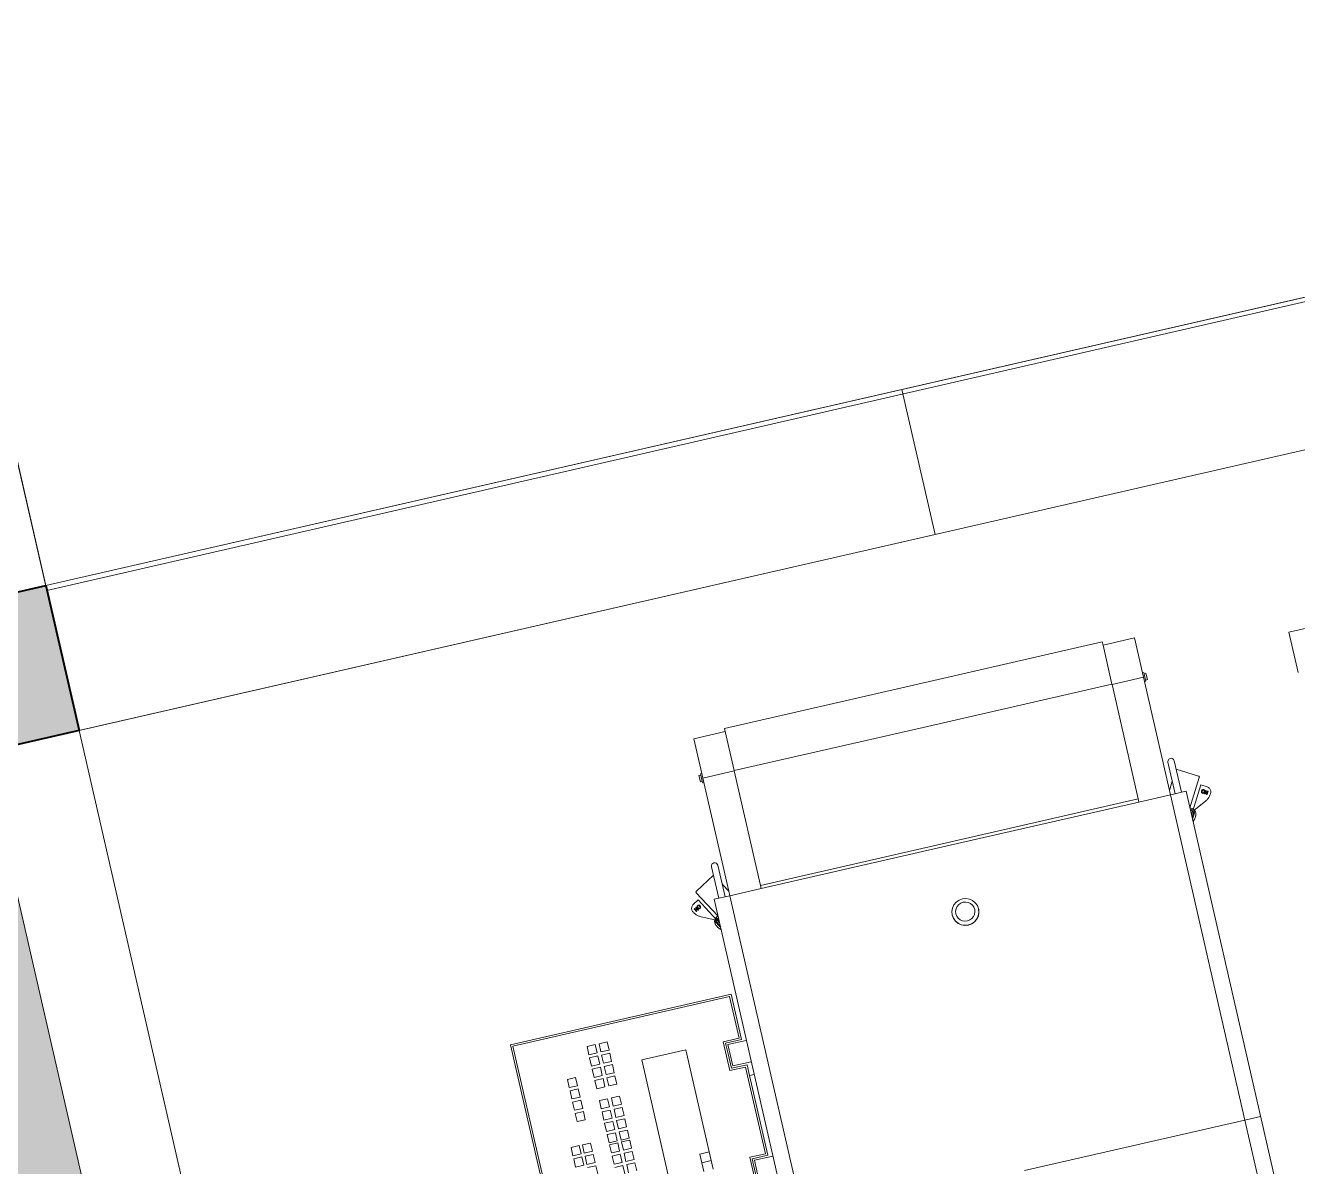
# Model space of a CAD drawing. Header units: millimetres. Extents: x 1667 to 847943, y 724 to 1832625.
# Drawn here: x 598266 to 600235, y 717415 to 719182 of the extents above; entities that cross this region are included whole.
import ezdxf

# ---------------------------------------------------------------- set-up
doc = ezdxf.new("R2010")
doc.units = ezdxf.units.MM
doc.linetypes.add('CENTER', pattern=[2, 1.25, -0.25, 0.25, -0.25])
for name, color, linetype, lineweight, true_color in [('2025_12_29_GF-SF BWP SET_MAIN BLOCK_SASANGIR RESORT$0$DECK_MOFA', 7, 'Continuous', 5, 0x5a5148), ('2026-02-28_GF-SF BWP SET_MAIN BLOCK_SASANGIR RESORT$0$2025_12_29_GF-SF BWP SET_MAIN BLOCK_SASANGIR RESORT$0$DECK_MOFA', 7, 'Continuous', 5, 0x5a5148), ('2026-02-28_GF-SF BWP SET_MAIN BLOCK_SASANGIR RESORT$0$DECK_MOFA', 7, 'Continuous', 5, 0x5a5148), ('DECK_MOFA', 7, 'Continuous', 5, 0x5a5148), ('HATCH_LIGHT_MOFA', 7, 'Continuous', 5, 0x5b5b5b), ('TREE 2_MOFA', 7, 'Continuous', 9, 0x66cc00)]:
    doc.layers.add(name, color=color, linetype=linetype, lineweight=lineweight, true_color=true_color)
for name, color, linetype, lineweight in [('2026-02-28_GF-SF BWP SET_MAIN BLOCK_SASANGIR RESORT$0$CONCRETE_MOFA', 230, 'Continuous', 30), ('2026-02-28_GF-SF BWP SET_MAIN BLOCK_SASANGIR RESORT$0$HATCH_LIGHT_MOFA', 251, 'Continuous', 5), ('BRICK WALL_MOFA', 22, 'Continuous', 20), ('CONCRETE_MOFA', 230, 'Continuous', 40), ('DIMENSION_MOFA', 66, 'CENTER', 15), ('FURNITURE_MOFA', 46, 'Continuous', 5), ('HATCH', 8, 'Continuous', 0), ('HATCH LIGHT_MOFA', 253, 'Continuous', 0)]:
    doc.layers.add(name, color=color, linetype=linetype, lineweight=lineweight)

# ---------------------------------------------------------------- blocks, each defined once
blk = doc.blocks.new('zw$B380')
at = {"layer": 'FURNITURE_MOFA'}
for p, q in [((250.6, 58.9), (251.3, 59.8)), ((251.3, 59.8), (252.1, 60.5)), ((252.1, 60.5), (253, 61.1)), ((253, 61.1), (254, 61.5)), ((254, 61.5), (255, 61.9)), ((255, 61.9), (256, 62.1)), ((256, 62.1), (257.1, 62.2)), ((257.1, 62.2), (258.2, 62.1)), ((258.2, 62.1), (259.2, 61.9)), ((259.2, 61.9), (260.3, 61.5)), ((260.3, 61.5), (261.2, 61.1)), ((261.2, 61.1), (261.9, 60.7)), ((261.9, 60.7), (262.9, 60.1)), ((262.9, 60.1), (263.8, 59.4)), ((263.8, 59.4), (264.8, 58.7)), ((230.8, 48.8), (212.7, 17.5)), ((230.8, 48.8), (231.1, 49.2)), ((231.1, 49.2), (231.5, 49.5)), ((231.5, 49.5), (231.9, 49.7)), ((231.9, 49.7), (232.4, 49.7)), ((232.4, 49.7), (232.9, 49.7)), ((232.9, 49.7), (233.4, 49.5)), ((275.8, 25), (233.4, 49.5)), ((250, 58.1), (244.9, 49.2)), ((281.2, 28.2), (244.9, 49.2)), ((250, 58.1), (250.6, 58.9)), ((252.9, 51.5), (252.8, 51)), ((252.8, 51), (252.8, 50.5)), ((252.8, 50.5), (252.9, 50)), ((253.1, 52), (252.9, 51.5)), ((252.9, 50), (253.1, 49.6)), ((253.4, 52.4), (253.1, 52)), ((253.1, 49.6), (253.4, 49.2)), ((253.8, 52.8), (253.4, 52.4)), ((253.4, 49.2), (253.9, 48.8)), ((253.5, 51.3), (253.7, 51.7)), ((253.5, 51), (253.5, 51.3)), ((253.5, 50.7), (253.5, 51)), ((253.6, 50.3), (253.5, 50.7)), ((253.8, 50), (253.6, 50.3)), ((253.7, 51.7), (253.9, 52)), ((254.2, 53), (253.8, 52.8)), ((254, 49.7), (253.8, 50)), ((253.9, 52), (254.2, 52.2)), ((253.9, 48.8), (254.4, 48.4)), ((254.4, 49.4), (254, 49.7)), ((254.7, 53.2), (254.2, 53)), ((254.2, 52.2), (254.5, 52.4)), ((254.8, 49.1), (254.4, 49.4)), ((254.4, 48.4), (255, 48.1)), ((254.5, 52.4), (254.8, 52.4)), ((255.2, 53.2), (254.7, 53.2)), ((254.8, 52.4), (255.2, 52.5)), ((255.3, 48.8), (254.8, 49.1)), ((255.2, 55.4), (254.9, 54.8)), ((254.9, 54.8), (259.7, 52)), ((255, 48.1), (255.6, 47.9)), ((259.4, 53), (255.2, 55.4)), ((255.7, 53.1), (255.2, 53.2)), ((255.2, 52.5), (255.6, 52.4)), ((255.7, 48.7), (255.3, 48.8)), ((255.6, 52.4), (256, 52.2)), ((255.6, 47.9), (256.1, 47.9)), ((256.3, 53), (255.7, 53.1)), ((256.1, 48.6), (255.7, 48.7)), ((256, 52.2), (256.5, 52)), ((256.5, 48.6), (256.1, 48.6)), ((256.1, 47.9), (256.6, 47.9)), ((256.9, 52.7), (256.3, 53)), ((256.9, 58.2), (256.5, 57.5)), ((256.5, 57.5), (259.4, 53)), ((256.5, 52), (256.9, 51.7)), ((256.9, 48.7), (256.5, 48.6)), ((256.6, 47.9), (257.1, 48)), ((261.7, 55.4), (256.9, 58.2)), ((257.4, 52.3), (256.9, 52.7)), ((256.9, 51.7), (257.3, 51.4)), ((257.2, 48.9), (256.9, 48.7)), ((257.1, 48), (257.5, 48.3)), ((257.4, 49.1), (257.2, 48.9)), ((257.3, 51.4), (257.6, 51.1)), ((257.9, 51.9), (257.4, 52.3)), ((257.6, 49.4), (257.4, 49.1)), ((257.5, 57.1), (261.4, 54.8)), ((260.2, 52.9), (257.5, 57.1)), ((257.5, 48.3), (257.9, 48.6)), ((257.6, 51.1), (257.7, 50.8)), ((257.8, 49.7), (257.6, 49.4)), ((257.7, 50.8), (257.8, 50.4)), ((257.8, 50.4), (257.9, 50.1)), ((257.9, 50.1), (257.8, 49.7)), ((258.2, 51.5), (257.9, 51.9)), ((257.9, 48.6), (258.2, 49.1)), ((258.4, 51), (258.2, 51.5)), ((258.2, 49.1), (258.4, 49.6)), ((258.5, 50.6), (258.4, 51)), ((258.4, 49.6), (258.5, 50.1)), ((258.5, 50.1), (258.5, 50.6)), ((259.7, 52), (260.2, 52.9)), ((261.4, 54.8), (261.7, 55.4)), ((264.8, 58.7), (265.7, 58)), ((265.7, 58), (266.5, 57.2)), ((266.5, 57.2), (267.3, 56.3)), ((267.3, 56.3), (268.1, 55.4)), ((268.1, 55.4), (268.8, 54.5)), ((268.8, 54.5), (269.5, 53.6)), ((269.5, 53.6), (270.1, 52.6)), ((270.1, 52.6), (270.7, 51.6)), ((270.7, 51.6), (271.3, 50.5)), ((271.3, 50.5), (280.7, 30.8)), ((275.8, 25), (277.5, 27.9)), ((277.5, 27.9), (278.4, 29.5)), ((277.5, 27.9), (282.4, 25)), ((278.4, 29.5), (286.3, 25)), ((280.7, 30.8), (281.5, 30.4)), ((281.2, 28.2), (281.3, 28.1)), ((281.3, 28.1), (281.4, 28.1)), ((281.5, 28.1), (281.4, 28.1)), ((281.4, 28.1), (286.7, 25)), ((281.5, 30.4), (282.2, 31.7)), ((281.5, 30.4), (282.8, 29.6)), ((281.7, 28.1), (281.5, 28.1)), ((281.8, 28.1), (281.7, 28.1)), ((282, 28.2), (281.8, 28.1)), ((282.8, 29.6), (282, 28.3)), ((282, 28.3), (282, 28.2)), ((283, 31.8), (282.2, 31.7)), ((282.2, 31.7), (293.7, 25)), ((282.8, 29.6), (290.8, 25)), ((283.7, 31.9), (283, 31.8)), ((284.5, 31.9), (283.7, 31.9)), ((285.2, 31.9), (284.5, 31.9)), ((286, 31.8), (285.2, 31.9)), ((286.7, 31.7), (286, 31.8)), ((287.4, 31.6), (286.7, 31.7)), ((288.2, 31.4), (287.4, 31.6)), ((288.9, 31.2), (288.2, 31.4)), ((289.6, 30.9), (288.9, 31.2)), ((290.3, 30.6), (289.6, 30.9)), ((291, 30.2), (290.3, 30.6)), ((291, 30.2), (292.8, 29.2)), ((292.8, 29.2), (293.4, 28.8)), ((293.4, 28.8), (294, 28.3)), ((294, 28.3), (294.6, 27.9)), ((294.6, 27.9), (295.2, 27.4)), ((295.2, 27.4), (297.5, 25)), ((766.1, 25), (766.1, 0)), ((0, -50), (0, 0)), ((0, 0), (55.5, 0)), ((55.5, 0), (55.5, 2)), ((55.5, 2), (57.5, 2)), ((57.5, 2), (57.5, 5)), ((67.5, 5), (57.5, 5)), ((67.5, 2), (57.5, 2)), ((67.5, 2), (67.5, 5)), ((67.5, 2), (69.5, 2)), ((69.5, 0), (69.5, 2)), ((242.3, 0), (229.3, 7.5)), ((249.4, 17.5), (249.4, 7.5)), ((249.4, 7.5), (249.4, 0)), ((55.5, 0), (62.5, 0)), ((62.5, -50), (62.5, 0)), ((69.5, 0), (62.5, 0)), ((69.5, 0), (242.3, 0)), ((242.3, 0), (249.4, 0)), ((766.1, 0), (249.4, 0)), ((249.4, 0), (249.4, -50)), ((1282.7, 0), (766.1, 0)), ((766.1, 0), (766.1, -350)), ((-5, -350), (-5, -50)), ((-5, -50), (0, -50)), ((0, -50), (62.2, -50)), ((62.2, -350), (62.2, -50)), ((62.5, -50), (62.2, -50)), ((62.5, -50), (244.4, -50)), ((249.4, -50), (244.4, -50)), ((244.4, -350), (244.4, -50)), ((249.4, -350), (249.4, -50)), ((340.7, -335.1), (345, -331.8)), ((345, -331.8), (350, -329.7)), ((350, -329.7), (355.3, -328.9)), ((355.3, -328.9), (355.5, -329)), ((355.5, -329), (355.7, -328.9)), ((355.5, -329), (360.7, -329.7)), ((355.7, -328.9), (361.1, -329.7)), ((360.7, -329.7), (365.7, -331.8)), ((361.1, -329.7), (366, -331.8)), ((365.7, -331.8), (369.9, -335.1)), ((366, -331.8), (370.3, -335.1)), ((-5, -350), (-5, -650)), ((62.2, -350), (62.2, -650)), ((244.4, -350), (244.4, -650)), ((249.4, -350), (249.4, -650)), ((334.7, -350), (335.4, -344.6)), ((335.4, -355.4), (334.7, -350)), ((335.4, -344.6), (337.4, -339.5)), ((337.4, -339.5), (340.7, -335.1)), ((340, -350), (340.5, -346.1)), ((340.5, -353.9), (340, -350)), ((340.5, -346.1), (342, -342.5)), ((342, -357.5), (340.5, -353.9)), ((342, -342.5), (344.3, -339.4)), ((344.3, -339.4), (347.4, -337)), ((347.4, -337), (350.9, -335.5)), ((350.9, -335.5), (354.8, -335)), ((354.8, -335), (358.6, -335.5)), ((358.6, -335.5), (362.1, -337)), ((362.1, -337), (365.2, -339.4)), ((365.2, -339.4), (367.5, -342.5)), ((367.5, -342.5), (369, -346.1)), ((369, -353.9), (367.5, -357.5)), ((369, -346.1), (369.5, -350)), ((369.5, -350), (369, -353.9)), ((369.9, -335.1), (373.2, -339.5)), ((370.3, -335.1), (373.6, -339.5)), ((373.2, -339.5), (375.3, -344.6)), ((373.6, -339.5), (375.7, -344.6)), ((375.3, -344.6), (376, -350)), ((376, -350), (375.3, -355.4)), ((375.7, -344.6), (376.4, -350)), ((376.4, -350), (375.7, -355.4)), ((337.4, -360.5), (335.4, -355.4)), ((340.7, -364.9), (337.4, -360.5)), ((345, -368.2), (340.7, -364.9)), ((344.3, -360.6), (342, -357.5)), ((347.4, -363), (344.3, -360.6)), ((350, -370.3), (345, -368.2)), ((350.9, -364.5), (347.4, -363)), ((355.3, -371.1), (350, -370.3)), ((354.8, -365), (350.9, -364.5)), ((358.6, -364.5), (354.8, -365)), ((360.7, -370.3), (355.3, -371.1)), ((355.3, -371.1), (355.7, -371.1)), ((361.1, -370.3), (355.7, -371.1)), ((362.1, -363), (358.6, -364.5)), ((365.7, -368.2), (360.7, -370.3)), ((366, -368.2), (361.1, -370.3)), ((365.2, -360.6), (362.1, -363)), ((367.5, -357.5), (365.2, -360.6)), ((369.9, -364.9), (365.7, -368.2)), ((370.3, -364.9), (366, -368.2)), ((373.2, -360.5), (369.9, -364.9)), ((373.6, -360.5), (370.3, -364.9)), ((375.3, -355.4), (373.2, -360.5)), ((375.7, -355.4), (373.6, -360.5)), ((-5, -650), (0, -650)), ((0, -650), (0, -700)), ((0, -650), (62.2, -650)), ((62.5, -650), (62.2, -650)), ((62.5, -650), (62.5, -700)), ((62.5, -650), (244.4, -650)), ((249.4, -650), (244.4, -650)), ((249.4, -700), (249.4, -650)), ((0, -700), (55.5, -700)), ((55.5, -700), (55.5, -702)), ((55.5, -700), (62.5, -700)), ((55.5, -702), (57.5, -702)), ((57.5, -702), (57.5, -705)), ((67.5, -702), (57.5, -702)), ((67.5, -705), (57.5, -705)), ((69.5, -700), (62.5, -700)), ((67.5, -702), (67.5, -705)), ((67.5, -702), (69.5, -702)), ((69.5, -700), (69.5, -702)), ((69.5, -700), (242.3, -700)), ((242.3, -700), (229.3, -707.5)), ((242.3, -700), (249.4, -700)), ((766.1, -700), (249.4, -700)), ((249.4, -707.5), (249.4, -700)), ((249.4, -717.5), (249.4, -707.5)), ((230.8, -748.8), (212.7, -717.5)), ((275.8, -725), (233.4, -749.5)), ((281.2, -728.2), (244.9, -749.2)), ((275.8, -725), (277.5, -727.9)), ((277.5, -727.9), (282.4, -725)), ((277.5, -727.9), (278.4, -729.5)), ((278.4, -729.5), (286.3, -725)), ((281.2, -728.2), (281.3, -728.1)), ((281.3, -728.1), (281.4, -728.1)), ((281.4, -728.1), (286.7, -725)), ((281.5, -728.1), (281.4, -728.1)), ((281.7, -728.1), (281.5, -728.1)), ((281.8, -728.1), (281.7, -728.1)), ((282, -728.2), (281.8, -728.1)), ((282, -728.3), (282, -728.2)), ((282.8, -729.6), (282, -728.3)), ((282.2, -731.7), (293.7, -725)), ((282.8, -729.6), (290.8, -725)), ((292.8, -729.2), (293.4, -728.8)), ((293.4, -728.8), (294, -728.3)), ((294, -728.3), (294.6, -727.9)), ((294.6, -727.9), (295.2, -727.4)), ((295.2, -727.4), (297.5, -725)), ((527.7, -732.2), (527.7, -725)), ((657.2, -725), (657.2, -754.2)), ((253.9, -748.8), (254.4, -748.4)), ((254.4, -748.4), (255, -748.1)), ((255, -748.1), (255.6, -747.9)), ((255.6, -747.9), (256.1, -747.9)), ((256.1, -747.9), (256.6, -747.9)), ((256.6, -747.9), (257.1, -748)), ((257.1, -748), (257.5, -748.3)), ((257.5, -748.3), (257.9, -748.6)), ((271.3, -750.5), (280.7, -730.8)), ((280.7, -730.8), (281.5, -730.4)), ((281.5, -730.4), (282.8, -729.6)), ((281.5, -730.4), (282.2, -731.7)), ((283, -731.8), (282.2, -731.7)), ((283.7, -731.9), (283, -731.8)), ((284.5, -731.9), (283.7, -731.9)), ((285.2, -731.9), (284.5, -731.9)), ((286, -731.8), (285.2, -731.9)), ((286.7, -731.7), (286, -731.8)), ((287.4, -731.6), (286.7, -731.7)), ((288.2, -731.4), (287.4, -731.6)), ((288.9, -731.2), (288.2, -731.4)), ((289.6, -730.9), (288.9, -731.2)), ((290.3, -730.6), (289.6, -730.9)), ((291, -730.2), (290.3, -730.6)), ((291, -730.2), (292.8, -729.2)), ((398.7, -1082.2), (398.7, -732.2)), ((470.5, -732.2), (398.7, -732.2)), ((467.5, -735.2), (401.7, -735.2)), ((401.7, -735.2), (401.7, -1079.2)), ((467.5, -760.2), (467.5, -735.2)), ((470.5, -732.2), (470.5, -757.2)), ((510.5, -732.2), (510.5, -757.2)), ((527.7, -732.2), (510.5, -732.2)), ((651.2, -735.2), (513.5, -735.2)), ((513.5, -735.2), (513.5, -760.2)), ((654.2, -732.2), (527.7, -732.2)), ((651.2, -760.2), (651.2, -735.2)), ((654.2, -732.2), (654.2, -757.2)), ((230.8, -748.8), (231.1, -749.2)), ((231.1, -749.2), (231.5, -749.5)), ((231.5, -749.5), (231.9, -749.7)), ((231.9, -749.7), (232.4, -749.7)), ((232.4, -749.7), (232.9, -749.7)), ((232.9, -749.7), (233.4, -749.5)), ((250, -758.1), (244.9, -749.2)), ((250, -758.1), (250.6, -758.9)), ((250.6, -758.9), (251.3, -759.8)), ((251.3, -759.8), (252.1, -760.5)), ((252.1, -760.5), (253, -761.1)), ((252.8, -750.5), (252.9, -750)), ((252.8, -751), (252.8, -750.5)), ((252.9, -751.5), (252.8, -751)), ((252.9, -750), (253.1, -749.6)), ((253.1, -752), (252.9, -751.5)), ((253, -761.1), (254, -761.5)), ((253.1, -749.6), (253.4, -749.2)), ((253.4, -752.4), (253.1, -752)), ((253.4, -749.2), (253.9, -748.8)), ((253.8, -752.8), (253.4, -752.4)), ((253.6, -750.3), (253.5, -750.7)), ((253.5, -750.7), (253.5, -751)), ((253.5, -751), (253.5, -751.3)), ((253.5, -751.3), (253.7, -751.7)), ((253.8, -750), (253.6, -750.3)), ((253.7, -751.7), (253.9, -752)), ((254, -749.7), (253.8, -750)), ((254.2, -753), (253.8, -752.8)), ((253.9, -752), (254.2, -752.2)), ((254.4, -749.4), (254, -749.7)), ((254, -761.5), (255, -761.9)), ((254.2, -752.2), (254.5, -752.4)), ((254.7, -753.2), (254.2, -753)), ((254.8, -749.1), (254.4, -749.4)), ((254.5, -752.4), (254.8, -752.4)), ((255.2, -753.2), (254.7, -753.2)), ((255.3, -748.8), (254.8, -749.1)), ((254.8, -752.4), (255.2, -752.5)), ((254.9, -754.8), (259.7, -752)), ((255.2, -755.4), (254.9, -754.8)), ((255, -761.9), (256, -762.1)), ((255.2, -752.5), (255.6, -752.4)), ((259.4, -753), (255.2, -755.4)), ((255.7, -753.1), (255.2, -753.2)), ((255.7, -748.7), (255.3, -748.8)), ((255.6, -752.4), (256, -752.2)), ((256.1, -748.6), (255.7, -748.7)), ((256.3, -753), (255.7, -753.1)), ((256, -752.2), (256.5, -752)), ((256, -762.1), (257.1, -762.2)), ((256.5, -748.6), (256.1, -748.6)), ((256.9, -752.7), (256.3, -753)), ((256.9, -748.7), (256.5, -748.6)), ((256.5, -752), (256.9, -751.7)), ((256.5, -757.5), (259.4, -753)), ((256.9, -758.2), (256.5, -757.5)), ((257.2, -748.9), (256.9, -748.7)), ((256.9, -751.7), (257.3, -751.4)), ((257.4, -752.3), (256.9, -752.7)), ((261.7, -755.4), (256.9, -758.2)), ((257.1, -762.2), (258.2, -762.1)), ((257.4, -749.1), (257.2, -748.9)), ((257.3, -751.4), (257.6, -751.1)), ((257.6, -749.4), (257.4, -749.1)), ((257.9, -751.9), (257.4, -752.3)), ((260.2, -752.9), (257.5, -757.1)), ((257.5, -757.1), (261.4, -754.8)), ((257.8, -749.7), (257.6, -749.4)), ((257.6, -751.1), (257.7, -750.8)), ((257.7, -750.8), (257.8, -750.4)), ((257.9, -750.1), (257.8, -749.7)), ((257.8, -750.4), (257.9, -750.1)), ((257.9, -748.6), (258.2, -749.1)), ((258.2, -751.5), (257.9, -751.9)), ((258.2, -749.1), (258.4, -749.6)), ((258.4, -751), (258.2, -751.5)), ((258.2, -762.1), (259.2, -761.9)), ((258.4, -749.6), (258.5, -750.1)), ((258.5, -750.6), (258.4, -751)), ((258.5, -750.1), (258.5, -750.6)), ((259.2, -761.9), (260.3, -761.5)), ((259.7, -752), (260.2, -752.9)), ((260.3, -761.5), (261.2, -761.1)), ((261.2, -761.1), (261.9, -760.7)), ((261.4, -754.8), (261.7, -755.4)), ((261.9, -760.7), (262.9, -760.1)), ((262.9, -760.1), (263.8, -759.4)), ((263.8, -759.4), (264.8, -758.7)), ((264.8, -758.7), (265.7, -758)), ((265.7, -758), (266.5, -757.2)), ((266.5, -757.2), (267.3, -756.3)), ((267.3, -756.3), (268.1, -755.4)), ((268.1, -755.4), (268.8, -754.5)), ((268.8, -754.5), (269.5, -753.6)), ((269.5, -753.6), (270.1, -752.6)), ((270.1, -752.6), (270.7, -751.6)), ((270.7, -751.6), (271.3, -750.5)), ((513.5, -760.2), (467.5, -760.2)), ((487.7, -757.2), (470.5, -757.2)), ((510.5, -757.2), (487.7, -757.2)), ((697.2, -760.2), (651.2, -760.2)), ((694.2, -757.2), (654.2, -757.2)), ((657.2, -754.2), (691.2, -754.2)), ((466.8, -819.5), (466.8, -889.5)), ((629, -819.5), (466.8, -819.5)), ((629, -819.5), (629, -834.5)), ((642.8, -819.5), (629, -819.5)), ((642.8, -819.5), (642.8, -834.5)), ((656.5, -819.5), (642.8, -819.5)), ((629, -834.5), (642.8, -834.5)), ((642.8, -834.5), (656.5, -834.5)), ((466.8, -889.5), (697.9, -889.5)), ((427.7, -935.5), (440.7, -935.5)), ((427.7, -948.5), (427.7, -935.5)), ((440.7, -935.5), (440.7, -948.5)), ((445.7, -948.5), (445.7, -935.5)), ((445.7, -935.5), (458.7, -935.5)), ((458.7, -935.5), (458.7, -948.5)), ((463.7, -948.5), (463.7, -935.5)), ((463.7, -935.5), (476.7, -935.5)), ((476.7, -935.5), (476.7, -948.5)), ((481.7, -948.5), (481.7, -935.5)), ((481.7, -935.5), (494.7, -935.5)), ((494.7, -935.5), (494.7, -948.5)), ((513.7, -935.5), (526.7, -935.5)), ((513.7, -948.5), (513.7, -935.5)), ((526.7, -935.5), (526.7, -948.5)), ((531.7, -948.5), (531.7, -935.5)), ((531.7, -935.5), (544.7, -935.5)), ((544.7, -935.5), (544.7, -948.5)), ((549.7, -948.5), (549.7, -935.5)), ((549.7, -935.5), (562.7, -935.5)), ((562.7, -935.5), (562.7, -948.5)), ((567.7, -948.5), (567.7, -935.5)), ((567.7, -935.5), (580.7, -935.5)), ((580.7, -935.5), (580.7, -948.5)), ((583.7, -935.5), (596.7, -935.5)), ((583.7, -948.5), (583.7, -935.5)), ((596.7, -935.5), (596.7, -948.5)), ((601.7, -948.5), (601.7, -935.5)), ((601.7, -935.5), (614.7, -935.5)), ((614.7, -935.5), (614.7, -948.5)), ((619.7, -948.5), (619.7, -935.5)), ((619.7, -935.5), (632.7, -935.5)), ((440.7, -948.5), (427.7, -948.5)), ((427.7, -954.5), (440.7, -954.5)), ((427.7, -967.5), (427.7, -954.5)), ((440.7, -954.5), (440.7, -967.5)), ((458.7, -948.5), (445.7, -948.5)), ((445.7, -967.5), (445.7, -954.5)), ((445.7, -954.5), (458.7, -954.5)), ((458.7, -954.5), (458.7, -967.5)), ((476.7, -948.5), (463.7, -948.5)), ((463.7, -967.5), (463.7, -954.5)), ((463.7, -954.5), (476.7, -954.5)), ((476.7, -954.5), (476.7, -967.5)), ((494.7, -948.5), (481.7, -948.5)), ((481.7, -967.5), (481.7, -954.5)), ((481.7, -954.5), (494.7, -954.5)), ((494.7, -954.5), (494.7, -967.5)), ((526.7, -948.5), (513.7, -948.5)), ((513.7, -954.5), (526.7, -954.5)), ((513.7, -967.5), (513.7, -954.5)), ((526.7, -954.5), (526.7, -967.5)), ((544.7, -948.5), (531.7, -948.5)), ((531.7, -967.5), (531.7, -954.5)), ((531.7, -954.5), (544.7, -954.5)), ((544.7, -954.5), (544.7, -967.5)), ((562.7, -948.5), (549.7, -948.5)), ((549.7, -967.5), (549.7, -954.5)), ((549.7, -954.5), (562.7, -954.5)), ((562.7, -954.5), (562.7, -967.5)), ((580.7, -948.5), (567.7, -948.5)), ((567.7, -967.5), (567.7, -954.5)), ((567.7, -954.5), (580.7, -954.5)), ((580.7, -954.5), (580.7, -967.5)), ((596.7, -948.5), (583.7, -948.5)), ((583.7, -954.5), (596.7, -954.5)), ((583.7, -967.5), (583.7, -954.5)), ((596.7, -954.5), (596.7, -967.5)), ((614.7, -948.5), (601.7, -948.5)), ((601.7, -967.5), (601.7, -954.5)), ((601.7, -954.5), (614.7, -954.5)), ((614.7, -954.5), (614.7, -967.5)), ((632.7, -948.5), (619.7, -948.5)), ((619.7, -967.5), (619.7, -954.5)), ((619.7, -954.5), (632.7, -954.5)), ((440.7, -967.5), (427.7, -967.5)), ((458.7, -967.5), (445.7, -967.5)), ((476.7, -967.5), (463.7, -967.5)), ((494.7, -967.5), (481.7, -967.5)), ((526.7, -967.5), (513.7, -967.5)), ((544.7, -967.5), (531.7, -967.5)), ((562.7, -967.5), (549.7, -967.5)), ((580.7, -967.5), (567.7, -967.5)), ((596.7, -967.5), (583.7, -967.5)), ((614.7, -967.5), (601.7, -967.5)), ((470.7, -995.5), (483.7, -995.5)), ((470.7, -1008.5), (470.7, -995.5)), ((483.7, -995.5), (483.7, -1008.5)), ((488.7, -1008.5), (488.7, -995.5)), ((488.7, -995.5), (501.7, -995.5)), ((501.7, -995.5), (501.7, -1008.5)), ((506.7, -1008.5), (506.7, -995.5)), ((506.7, -995.5), (519.7, -995.5)), ((519.7, -995.5), (519.7, -1008.5)), ((524.7, -1008.5), (524.7, -995.5)), ((524.7, -995.5), (537.7, -995.5)), ((537.7, -995.5), (537.7, -1008.5)), ((574.7, -995.5), (587.7, -995.5)), ((574.7, -1008.5), (574.7, -995.5)), ((587.7, -995.5), (587.7, -1008.5)), ((592.7, -1008.5), (592.7, -995.5)), ((592.7, -995.5), (605.7, -995.5)), ((605.7, -995.5), (605.7, -1008.5)), ((610.7, -1008.5), (610.7, -995.5)), ((610.7, -995.5), (623.7, -995.5)), ((483.7, -1008.5), (470.7, -1008.5)), ((501.7, -1008.5), (488.7, -1008.5)), ((519.7, -1008.5), (506.7, -1008.5)), ((537.7, -1008.5), (524.7, -1008.5)), ((587.7, -1008.5), (574.7, -1008.5)), ((574.7, -1013.5), (587.7, -1013.5)), ((574.7, -1026.5), (574.7, -1013.5)), ((587.7, -1013.5), (587.7, -1026.5)), ((605.7, -1008.5), (592.7, -1008.5)), ((592.7, -1026.5), (592.7, -1013.5)), ((592.7, -1013.5), (605.7, -1013.5)), ((605.7, -1013.5), (605.7, -1026.5)), ((587.7, -1026.5), (574.7, -1026.5)), ((605.7, -1026.5), (592.7, -1026.5)), ((766.1, -1082.2), (398.7, -1082.2)), ((401.7, -1079.2), (763.1, -1079.2))]:
    blk.add_line(p, q, dxfattribs=at)
for points in [[(1799.4, 17.5), (1799.4, 25), (249.4, 25), (249.4, 17.5)], [(1799.4, -717.5), (1799.4, -725), (249.4, -725), (249.4, -717.5)], [(473.5, -725), (473.5, -754.2), (507.5, -754.2), (507.5, -725)]]:
    blk.add_lwpolyline(points, dxfattribs=at)
for points in [[(249.4, 17.5), (199.4, 17.5, 1), (199.4, 7.5), (249.4, 7.5)], [(249.4, -717.5), (199.4, -717.5, -1), (199.4, -707.5), (249.4, -707.5)]]:
    blk.add_lwpolyline(points, format="xyb", dxfattribs=at)
blk = doc.blocks.new('Walk-through Body Scanner pl')
at = {"layer": 'FURNITURE_MOFA'}
for q in [(1467.8, 1277.7), (1435.2, 1213.7)]:
    blk.add_line((1435.2, 1277.7), q, dxfattribs=at)
blk = doc.blocks.new('2026-02-28_GF-SF BWP SET_MAIN BLOCK_SASANGIR RESORT$0$zw$2C75-flat-1')
at = {"layer": '2026-02-28_GF-SF BWP SET_MAIN BLOCK_SASANGIR RESORT$0$HATCH_LIGHT_MOFA'}
h = blk.add_hatch(color=256, dxfattribs=at)
h.dxf.hatch_style = 1
h.paths.add_polyline_path([(-143916.4, -8430), (-143916.4, -9700), (-144146.4, -9700), (-144146.4, -8200), (-142646.4, -8200), (-142646.4, -8430)])
h.paths.add_polyline_path([(-123816.4, -25320), (-123586.4, -25320), (-123586.4, -28545), (-123816.4, -28545)])
h.paths.add_polyline_path([(-132186.4, -25320), (-131956.4, -25320), (-131956.4, -28545), (-132186.4, -28545)])
h.paths.add_polyline_path([(-88256.4, -8200), (-88026.4, -8200), (-88026.4, -10660), (-88256.4, -10660)])
h.paths.add_polyline_path([(-106256.4, -14590), (-105805.9, -14590), (-105805.9, -15340), (-106256.4, -15340)])
h.paths.add_polyline_path([(-106256.4, -8200), (-105806.4, -8200), (-105806.4, -8950), (-106256.4, -8950)])
h.paths.add_polyline_path([(-119482.6, -8200), (-119032.6, -8200), (-119032.6, -8950), (-119482.6, -8950)])
h.paths.add_polyline_path([(-106256.4, -25810), (-106256.4, -26560), (-105806.4, -26560), (-105806.4, -25810)])
h.paths.add_polyline_path([(-96696.4, -8200), (-97146.4, -8200), (-97146.4, -8950), (-96696.4, -8950)])
h.paths.add_polyline_path([(-96696.4, -26560), (-97146.4, -26560), (-97146.4, -25810), (-96696.4, -25810)])
h.paths.add_polyline_path([(-129886.4, -8200), (-129436.4, -8200), (-129436.4, -8950), (-129886.4, -8950)])
h.paths.add_polyline_path([(-139106.4, -15020), (-138656.4, -15020), (-138656.4, -15770), (-139106.4, -15770)])
h.paths.add_polyline_path([(-123816.4, -8200), (-123366.4, -8200), (-123366.4, -8950), (-123816.4, -8950)])
h.paths.add_polyline_path([(-114926.4, -8200), (-114476.4, -8200), (-114476.4, -8950), (-114926.4, -8950)])
h.paths.add_polyline_path([(-138886.4, -8200), (-138436.4, -8200), (-138436.4, -8950), (-138886.4, -8950)])
h.paths.add_polyline_path([(-114476.4, -26560), (-114926.4, -26560), (-114926.4, -25810), (-114476.4, -25810)])
h.paths.add_polyline_path([(-129886.4, -19875), (-129436.4, -19875), (-129436.4, -20625), (-129886.4, -20625)])
h.paths.add_polyline_path([(-138886.4, -27795), (-138436.4, -27795), (-138436.4, -28545), (-138886.4, -28545)])
h.paths.add_polyline_path([(-123816.4, -19875), (-123366.4, -19875), (-123366.4, -20625), (-123816.4, -20625)])
h.paths.add_polyline_path([(-139106.4, -19575), (-138656.4, -19575), (-138656.4, -20325), (-139106.4, -20325)])
h.paths.add_polyline_path([(-114926.4, -19875), (-114476.4, -19875), (-114476.4, -20625), (-114926.4, -20625)])
h.paths.add_polyline_path([(-106256.4, -19875), (-105806.4, -19875), (-105806.4, -20625), (-106256.4, -20625)])
h.paths.add_polyline_path([(-97146.4, -14590), (-96696.4, -14590), (-96696.4, -15340), (-97146.4, -15340)])
h.paths.add_polyline_path([(-114926.4, -14590), (-114476.4, -14590), (-114476.4, -15340), (-114926.4, -15340)])
h.paths.add_polyline_path([(-97146.3, -19875), (-96696.4, -19875), (-96696.4, -20625), (-97146.3, -20625)])
h.paths.add_polyline_path([(-88256.5, -14590), (-87881.4, -14590), (-87881.4, -15340), (-88256.5, -15340)])
h.paths.add_polyline_path([(-88256.4, -25810), (-87881.4, -25810), (-87881.4, -26560), (-88256.4, -26560)])
h.paths.add_polyline_path([(-88256.4, -19875), (-87881.4, -19875), (-87881.4, -20625), (-88256.4, -20625)])
h.paths.add_polyline_path([(-132886.4, -8200), (-132586.4, -8200), (-132586.4, -8950), (-132886.4, -8950)])
h.paths.add_polyline_path([(-135436.4, -8200), (-135136.4, -8200), (-135136.4, -8950), (-135436.4, -8950)])
h.paths.add_polyline_path([(-139256.4, -13565), (-138656.4, -13565), (-138656.4, -13865), (-139256.4, -13865)])
h.paths.add_polyline_path([(-85856.4, -9910), (-85626.4, -9910), (-85626.4, -10660), (-85856.4, -10660)])
h.paths.add_polyline_path([(-85856.4, -8200), (-85626.4, -8200), (-85626.4, -8950), (-85856.4, -8950)])
h.paths.add_polyline_path([(-83456.4, -23101.9), (-83226.4, -23101.9), (-83226.4, -23701.9), (-83456.4, -23701.9)])
h.paths.add_polyline_path([(-83456.4, -8200), (-83226.4, -8200), (-83226.4, -8800), (-83456.4, -8800)])
h.paths.add_polyline_path([(-83456.4, -25960), (-83226.4, -25960), (-83226.4, -26560), (-83456.4, -26560)])
h.paths.add_polyline_path([(-83456.4, -19875), (-83226.4, -19875), (-83226.4, -20475), (-83456.4, -20475)])
h.paths.add_polyline_path([(-130036.4, -30530), (-129436.4, -30530), (-129436.4, -30760), (-130036.4, -30760)])
h.paths.add_polyline_path([(-124186.4, -30530), (-123586.4, -30530), (-123586.4, -30760), (-124186.4, -30760)])
h.paths.add_polyline_path([(-132186.4, -30530), (-131586.4, -30530), (-131586.4, -30760), (-132186.4, -30760)])
h.paths.add_polyline_path([(-138886.4, -23689.8), (-138656.4, -23689.8), (-138656.4, -24289.8), (-138886.4, -24289.8)])
h.paths.add_polyline_path([(-83456.4, -10060), (-83226.4, -10060), (-83226.4, -10660), (-83456.4, -10660)])
h.paths.add_polyline_path([(-129666.4, -27945), (-129436.4, -27945), (-129436.4, -28545), (-129666.4, -28545)])
h.paths.add_polyline_path([(-126336.4, -30530), (-125736.4, -30530), (-125736.4, -30760), (-126336.4, -30760)])
h.paths.add_polyline_path([(-83456.4, -14740), (-83226.4, -14740), (-83226.4, -15340), (-83456.4, -15340)])
h.paths.add_polyline_path([(-88256.4, -23101.9), (-88026.4, -23101.9), (-88026.4, -23701.9), (-88256.4, -23701.9)])
h.paths.add_polyline_path([(-142416.4, -13565), (-142186.4, -13565), (-142186.4, -14165), (-142416.4, -14165)])
h.paths.add_polyline_path([(-142416.4, -15170), (-142186.4, -15170), (-142186.4, -15770), (-142416.4, -15770)])
h.paths.add_polyline_path([(-126336.4, -27945), (-125736.4, -27945), (-125736.4, -28175), (-126336.4, -28175)])
h.paths.add_polyline_path([(-144146.6, -13565), (-143916.4, -13565), (-143916.4, -14015), (-144146.6, -14015)])
h.paths.add_polyline_path([(-144146.4, -15320), (-143916.4, -15320), (-143916.4, -15770), (-144146.4, -15770)])
h.paths.add_polyline_path([(-135136.4, -14740), (-135436.4, -14740), (-135436.4, -15340), (-135136.4, -15340)])
h.paths.add_polyline_path([(-132886.4, -14740), (-132586.4, -14740), (-132586.4, -15340), (-132886.4, -15340)])
h.paths.add_polyline_path([(-123816.4, -15340), (-123586.4, -15340), (-123586.4, -14590), (-123816.4, -14590)])
h.paths.add_polyline_path([(-129666.5, -14590), (-129436.4, -14590), (-129436.4, -15340), (-129666.5, -15340)])
at = {"layer": '2026-02-28_GF-SF BWP SET_MAIN BLOCK_SASANGIR RESORT$0$CONCRETE_MOFA'}
blk.add_lwpolyline([(-143916.4, -8430), (-143916.4, -9700), (-144146.4, -9700), (-144146.4, -8200), (-142646.4, -8200), (-142646.4, -8430)], close=True, dxfattribs=at)
blk = doc.blocks.new('ff')
at = {"layer": 'HATCH_LIGHT_MOFA'}
h = blk.add_hatch(dxfattribs=at)
h.set_pattern_fill('GRASS', color=256, scale=5, angle=360)
h.set_pattern_definition([(90, (-746942.95, -566114.3), (-89.802561, 89.802561), [23.8125, -155.792622]), (45, (-746942.95, -566114.3), (-89.802561, 89.802561), [23.8125, -103.1875]), (135, (-746942.95, -566114.3), (-89.802561, -89.802561), [23.8125, -103.1875])])
h.paths.add_polyline_path([(-49.312, -104.464, -0.76116142), (2255.103, 14413.956), (14712.346, 14412.149), (14712.31, 14162.149), (2269.239, 14163.954, 0.77723109), (340.668, 0), (0, 0), (0, -91.751), (-41.032, -91.751, -0.00007464), (-43.1, -90.81)])
at = {"layer": 'TREE 2_MOFA', "transparency": 33554559}
h = blk.add_hatch(color=256, dxfattribs=at)
h.dxf.hatch_style = 1
h.paths.add_polyline_path([(5809.999, -100), (8609.999, -100), (8609.999, -650), (5809.999, -650)])
h.paths.add_polyline_path([(11659.999, -100), (14159.999, -100), (14159.999, -650), (11659.999, -650)])
h.paths.add_polyline_path([(1349.999, -380), (379.999, -380), (379.999, -5215), (1349.999, -5215)])
h.paths.add_polyline_path([(9109.999, -100), (11159.999, -100), (11159.999, -650), (9109.999, -650)])
at = {"layer": '2025_12_29_GF-SF BWP SET_MAIN BLOCK_SASANGIR RESORT$0$DECK_MOFA'}
blk.add_lwpolyline([(1500.002, -7.67), (1499.566, 742.336, -0.41421356), (1949.298, 1192.591), (14259.423, 1199.739, -0.41421356), (14709.678, 750.006), (14710.114, 0), (1500.002, -7.67)], format="xyb", dxfattribs=at)
at = {"layer": '2026-02-28_GF-SF BWP SET_MAIN BLOCK_SASANGIR RESORT$0$2025_12_29_GF-SF BWP SET_MAIN BLOCK_SASANGIR RESORT$0$DECK_MOFA'}
blk.add_lwpolyline([(1500, 0), (1500, 750.006, -0.41421356), (1949.994, 1200), (14260.121, 1199.999, -0.41421356), (14710.114, 750.006), (14710.114, -0.001), (1500, 0)], format="xyb", dxfattribs=at)
at = {"layer": '2026-02-28_GF-SF BWP SET_MAIN BLOCK_SASANGIR RESORT$0$DECK_MOFA'}
blk.add_lwpolyline([(1500, -230), (5260, -230), (5260, 0), (1500, 0)], close=True, dxfattribs=at)
at = {"layer": 'DECK_MOFA'}
blk.add_lwpolyline([(1499.999, -230), (5259.999, -230), (5259.999, 0), (1499.999, 0)], close=True, dxfattribs=at)
at = {"layer": 'FURNITURE_MOFA'}
for points in [[(1499.999, -230), (229.999, -230), (229.999, -5365), (1499.999, -5365)], [(1349.999, -380), (379.999, -380), (379.999, -5215), (1349.999, -5215)]]:
    blk.add_lwpolyline(points, close=True, dxfattribs=at)
at = {"rotation": 360}
blk.add_blockref('Walk-through Body Scanner pl', (1924.672, -1777.711), dxfattribs=at)
at = {"layer": '2026-02-28_GF-SF BWP SET_MAIN BLOCK_SASANGIR RESORT$0$CONCRETE_MOFA', "rotation": 360}
blk.add_blockref('2026-02-28_GF-SF BWP SET_MAIN BLOCK_SASANGIR RESORT$0$zw$2C75-flat-1', (144146.437, 8200), dxfattribs=at)
at = {"layer": 'HATCH LIGHT_MOFA', "rotation": 270}
blk.add_blockref('zw$B380', (3124.999, -455.043), dxfattribs=at)
blk = doc.blocks.new('zw$DA95')
at = {"layer": 'HATCH', "lineweight": 0}
h = blk.add_hatch(dxfattribs=at)
h.set_pattern_fill('HONEY', color=256, scale=50)
h.set_pattern_definition([(0, (578863.07, 599741.72), (238.125, 137.481532), [158.75, -317.5]), (120, (578863.07, 599741.72), (-238.125, 137.481533), [158.75, -317.5]), (60, (578863.07, 599741.72), (5e-07, 274.963065), [-317.5, 158.75])])
h.paths.add_polyline_path([(-36963.99, -8326.66, -0.775075), (-38247.29, 7261.16), (-26079.48, 10047.14, -0.277348), (-19181.71, 7781.05, 0.1018777), (-17129.81, 6203.44), (-16999.4, 5633.89, -0.1153452), (-19533.66, 7477.14, 0.277335), (-25976.02, 9593.79), (-38118.38, 6813.64, 0.7612356), (-37121.15, -7824.06), (-37028.73, -8043.89)])
at = {"layer": 'BRICK WALL_MOFA'}
blk.add_lwpolyline([(-35639.6, -7390.72), (-34313.9, -7087.18), (-34262.57, -7311.38), (-35588.27, -7614.91)], close=True, dxfattribs=at)
at = {"layer": 'CONCRETE_MOFA'}
blk.add_lwpolyline([(-36826.11, -7898.33), (-36542.66, -9136.3), (-36766.86, -9187.63), (-37101.64, -7725.47), (-35639.48, -7390.69), (-35588.14, -7614.89)], close=True, dxfattribs=at)

msp = doc.modelspace()

# ---------------------------------------------------------------- block references
at = {"layer": 'DIMENSION_MOFA', "rotation": 12.89632932256583}
msp.add_blockref('ff', (596835.137, 717980.215), dxfattribs=at)

# ---------------------------------------------------------------- next in the draw order: block references
msp.add_blockref('zw$DA95', (633936.771, 725705.715))

doc.saveas('drawing.dxf')
